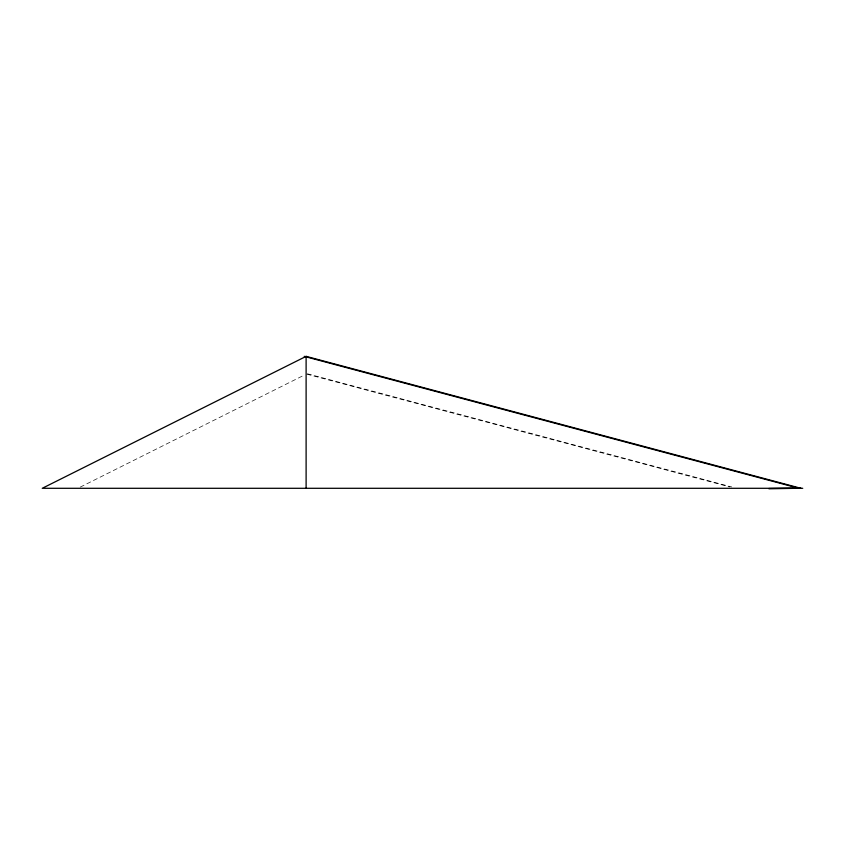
<?xml version="1.0" encoding="UTF-8"?>
<svg xmlns="http://www.w3.org/2000/svg" width="845" height="845" viewBox="0 0 845 845"><rect width="100%" height="100%" fill="white"/><g stroke="black" fill="none" stroke-linecap="round" stroke-linejoin="round"><path stroke-width="0.63" stroke-dasharray="4.22 3.17" d="M80.222 487.121L303.767 375.349M307.39 373.786L731.685 486.931M306.777 374.134L729.805 486.931"/><path stroke-width="1.27" d="M800.859 488.294L768.781 488.579L800.859 488.294L306.112 356.358L42.25 488.294L802.75 488.294M304.232 356.358L798.979 488.294M306.112 356.358L306.112 488.294"/></g></svg>
